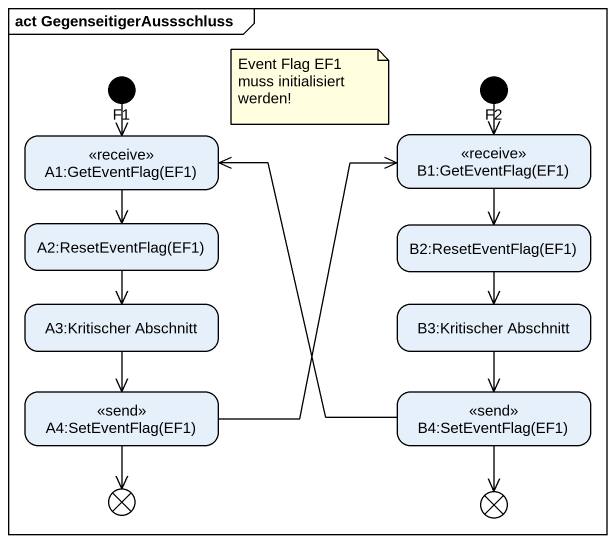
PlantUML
@startuml
mainframe act GegenseitigerAussschluss
hide empty description
state "A1:GetEventFlag(EF1)" as A1_GetEventFlag_EF1 <<receive>>
state F1 <<start>>
state "B1:GetEventFlag(EF1)" as B1_GetEventFlag_EF1 <<receive>>
state F2 <<start>>
state "A2:ResetEventFlag(EF1)" as A2_ResetEventFlag_EF1
state "B2:ResetEventFlag(EF1)" as B2_ResetEventFlag_EF1
state "A3:Kritischer Abschnitt" as A3_Kritischer_Abschnitt
state "B3:Kritischer Abschnitt" as B3_Kritischer_Abschnitt
state "A4:SetEventFlag(EF1)" as A4_SetEventFlag_EF1 <<send>>
state "B4:SetEventFlag(EF1)" as B4_SetEventFlag_EF1 <<send>>
state flowfinal1 <<end>>
state flowfinal2 <<end>>
A1_GetEventFlag_EF1 --> A2_ResetEventFlag_EF1
F1 --> A1_GetEventFlag_EF1
B1_GetEventFlag_EF1 --> B2_ResetEventFlag_EF1
F2 --> B1_GetEventFlag_EF1
A2_ResetEventFlag_EF1 --> A3_Kritischer_Abschnitt
B2_ResetEventFlag_EF1 --> B3_Kritischer_Abschnitt
A3_Kritischer_Abschnitt --> A4_SetEventFlag_EF1
B3_Kritischer_Abschnitt --> B4_SetEventFlag_EF1
A4_SetEventFlag_EF1 -up-> B1_GetEventFlag_EF1
A4_SetEventFlag_EF1 --> flowfinal1
B4_SetEventFlag_EF1 -up-> A1_GetEventFlag_EF1
B4_SetEventFlag_EF1 --> flowfinal2
note as N1
  Event Flag EF1 muss initialisiert werden!
end note
@enduml
